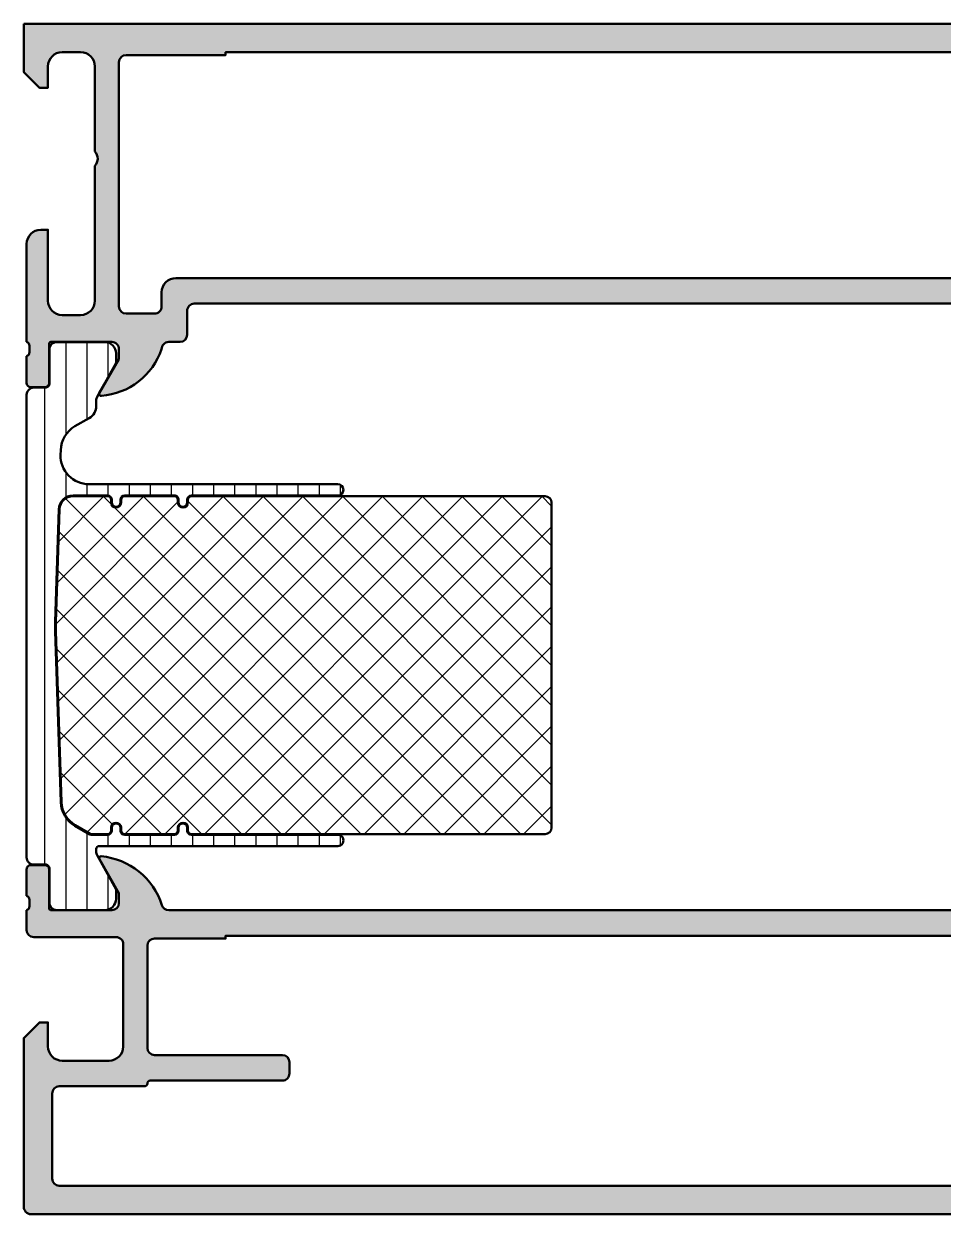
# Model space of a CAD drawing. Extents: x 0 to 133, y 0 to 84.
# Drawn here: x 0 to 64.7, y 0 to 83.8 of the extents above; entities that cross this region are included whole.
import ezdxf

# ---------------------------------------------------------------- set-up
doc = ezdxf.new("R2010")
doc.units = 0
for name, color, linetype, lineweight in [('0S-Alu contour', 7, 'Continuous', 50), ('0S-Alu hatch', 252, 'Continuous', 25), ('0S-Plastic contour', 254, 'Continuous', 50), ('0S-Plastic hatch', 253, 'Continuous', 25), ('0S-PT contour', 91, 'Continuous', 50), ('0S-PT hatch', 103, 'Continuous', 25)]:
    doc.layers.add(name, color=color, linetype=linetype, lineweight=lineweight)

# ---------------------------------------------------------------- blocks, each defined once
blk = doc.blocks.new('398650__D4003C40_AEB7_4455_A941_C6123CB00F98_')
at = {"layer": '0S-Alu hatch'}
h = blk.add_hatch(color=256, dxfattribs=at)
edge = h.paths.add_edge_path()
edge.add_line((5.1e-15, 83.8), (6.2e-14, 80.3999984741213))
edge.add_line((6.2e-14, 80.3999984741213), (1.099975585937675, 79.30000000000003))
edge.add_line((1.099975585937675, 79.30000000000003), (1.699981689453357, 79.30000000000003))
edge.add_line((1.699981689453357, 79.30000000000003), (1.699981689453243, 80.80000381469732))
edge.add_ellipse((2.700020083351727, 80.79996542079878), major_axis=(-1.0000383946355, 0), ratio=1, start_angle=270.00219972388834, end_angle=359.99780027593476, ccw=False)
edge.add_line((2.699981689453187, 81.80000381469726), (4.000000000000204, 81.80000381469726))
edge.add_ellipse((3.999954428526824, 80.79995824322407), major_axis=(-1.000045572511512, 0), ratio=1, start_angle=180.0026109341762, end_angle=269.99738906589505, ccw=False)
edge.add_line((5.000000000000005, 80.80000381469873), (5.000000000000119, 74.8))
edge.add_ellipse((4.474877689036763, 74.29999999999998), major_axis=(-0.7250885749144681, 0), ratio=1, start_angle=136.4038464693296, end_angle=223.5961535306705, ccw=False)
edge.add_line((5.000000000000119, 73.79999999999998), (5.000000000000005, 64.30000000000005))
edge.add_ellipse((3.999972998484542, 64.30002700151547), major_axis=(-1.000027001879994, 0), ratio=1, start_angle=90.00154703109422, end_angle=179.9984529689852, ccw=False)
edge.add_line((3.999999999999834, 63.3), (2.6999816894533, 63.3))
edge.add_ellipse((2.700001512601065, 64.30001982314776), major_axis=(-1.000019823344241, 0), ratio=1, start_angle=0.0011357599706229848, end_angle=89.99886423981098, ccw=False)
edge.add_line((1.6999816894533, 64.30000000000382), (1.699981689453243, 69.29999999999998))
edge.add_line((1.699981689453243, 69.29999999999998), (1.199981689453243, 69.29999999999998))
edge.add_arc((1.200016055021512, 68.29996563443156), 1.000034366158914, 90.00196893435806, 179.9980310656152)
edge.add_line((0.1999816894530737, 68.3000000000003), (0.1999816894531301, 61.39996551583617))
edge.add_ellipse((0.1211452429100785, 61.13244492384305), major_axis=(-0.2788950563274368, 0), ratio=1, start_angle=178.8354106259032, end_angle=253.5801235805062, ccw=False)
edge.add_line((0.3999826894531309, 61.12677651584468), (0.3999826894531304, 60.67318251584469))
edge.add_ellipse((0.1211145938099547, 60.66752185636763), major_axis=(-0.2789255417371571, 0), ratio=1, start_angle=106.42459455535561, end_angle=181.1628700728853, ccw=False)
edge.add_line((0.1999816894531277, 60.39997851584469), (0.1999816894531301, 58.51996751583616))
edge.add_arc((0.4999816894531273, 58.51996751583616), 0.2999999999999971, 180, 270)
edge.add_line((0.4999816894531273, 58.21996751583616), (1.479956008495923, 58.21996751583617))
edge.add_arc((1.479956008495928, 58.51996751583616), 0.2999999999999936, 269.999999999999, 360)
edge.add_line((1.779956008495922, 58.51996751583616), (1.779956008495906, 61.27996551583616))
edge.add_ellipse((1.900237939381916, 61.27968572939455), major_axis=(-0.1202822562896115, 0), ratio=1, start_angle=270.3217552923952, end_angle=359.86672517443674, ccw=False)
edge.add_line((1.899562475159995, 61.39996608908059), (6.199974060058769, 61.39999084472679))
edge.add_ellipse((6.19998949715205, 60.90000628199761), major_axis=(-0.4999845629674861, 0), ratio=1, start_angle=179.9991052558096, end_angle=270.00176901520285, ccw=False)
edge.add_line((6.699974060058571, 60.89999847412263), (6.699974060058712, 60.1999938964842))
edge.add_line((6.699974060058712, 60.1999938964842), (5.311729431152633, 57.79547576904322))
edge.add_arc((5.435575379939105, 57.73756724130198), 0.136715824307135, 154.9399071396926, 284.9282666313289)
edge.add_arc((5.082349791735738, 62.46586819594616), 4.875900108610273, 274.569384502985, 341.2678313541292)
edge.add_ellipse((10.19996787116752, 60.89999703365565), major_axis=(-0.4999938111092652, 0), ratio=1, start_angle=269.99929079655783, end_angle=359.99983493439635, ccw=False)
edge.add_line((10.19997406005848, 61.39999084472662), (10.99997406006037, 61.39999084472662))
edge.add_arc((10.99997406006037, 61.89999084472662), 0.5, 270, 360)
edge.add_line((11.49997406006037, 61.89999084472662), (11.49997406006037, 63.59999542236328))
edge.add_ellipse((11.99997406006037, 63.59999542236328), major_axis=(-0.4999999999999965, 0), ratio=1, start_angle=269.9999999999996, end_angle=360, ccw=False)
edge.add_line((11.99997406006037, 64.09999542236326), (92.9999755493137, 64.09999542236334))
edge.add_ellipse((92.99997554931373, 63.59999542236334), major_axis=(-0.4999999999999929, 0), ratio=1, start_angle=180, end_angle=270.00000000000324, ccw=False)
edge.add_line((93.49997554931372, 63.59999542236333), (93.49997554931372, 60.8999984741216))
edge.add_arc((98.12707820757538, 62.47457053127343), 4.887673902098572, 198.7930956538675, 265.8043505018738)
edge.add_arc((97.76126167060382, 57.73879050912452), 0.1390384168074621, 273.3902478632481, 384.0601169720247)
edge.add_line((97.8882201782205, 57.79547576904342), (96.49997554931461, 60.19999389648443))
edge.add_line((96.49997554931461, 60.19999389648443), (96.49997554931451, 60.89999847412086))
edge.add_ellipse((96.99996011222125, 60.90000628199715), major_axis=(-0.4999845629677113, 0), ratio=1, start_angle=-90.00176901518182, end_angle=0.000894744190475194, ccw=False)
edge.add_line((96.99997554931436, 61.39999084472655), (101.2998333707656, 61.39996609226834))
edge.add_ellipse((101.299155684108, 61.27928998198026), major_axis=(-0.120678013131916, 0), ratio=1, start_angle=180.1332748255578, end_angle=269.6782447076241, ccw=False)
edge.add_line((101.4198333707656, 61.27957068898489), (101.4198333707656, 58.51957268898487))
edge.add_arc((101.7198333707656, 58.51957268898488), 0.2999999999999829, 180, 270.0000000000027)
edge.add_line((101.7198333707656, 58.2195726889849), (102.6998076898084, 58.21957268898489))
edge.add_arc((102.6998076898084, 58.51957268898488), 0.2999999999999971, 270.0000000000027, 360)
edge.add_line((102.9998076898084, 58.51957268898488), (102.9998076898084, 60.3995836889934))
edge.add_ellipse((103.0786747854516, 60.66712702951638), major_axis=(-0.2789255417371992, 0), ratio=1, start_angle=-1.1628700728805939, end_angle=73.5754054446374, ccw=False)
edge.add_line((102.7998066898084, 60.67278768899341), (102.7998066898084, 61.12638168899341))
edge.add_ellipse((103.0786441363515, 61.13205009699179), major_axis=(-0.2788950563274237, 0), ratio=1, start_angle=-73.5801235805115, end_angle=1.1645893740987958, ccw=False)
edge.add_line((102.9998076898084, 61.3995706889849), (102.9999680343561, 63.59999514771072))
edge.add_ellipse((103.4999680343559, 63.59999514771047), major_axis=(-0.4999999999997869, 0), ratio=1, start_angle=269.9999999999984, end_angle=360, ccw=False)
edge.add_line((103.4999680343559, 64.09999514771026), (106.2999557081156, 64.09999514771083))
edge.add_line((106.2999557081156, 64.09999514771083), (106.2999557081155, 63.29999972534743))
edge.add_line((106.2999557081155, 63.29999972534743), (107.2999557081154, 63.30000735474174))
edge.add_arc((107.2999864487359, 63.79997661371056), 0.4999692599138797, 269.9964771677912, 360.0026485613531)
edge.add_line((107.7999557081156, 63.79999972534759), (107.8000167432719, 68.29999972534695))
edge.add_arc((106.7999292727025, 68.29991225477805), 1.000087474394541, 0.0050112559646679, 89.99498874392712)
edge.add_line((106.8000167432713, 69.29999972534738), (106.3000167432718, 69.29999972534715))
edge.add_line((106.3000167432718, 69.29999972534715), (106.3000167432719, 66.79999972534738))
edge.add_ellipse((105.2999293457993, 66.80008712281013), major_axis=(-1.000087401291507, 0), ratio=1, start_angle=90.00501389830248, end_angle=179.9949929319336, ccw=False)
edge.add_line((105.3000168624813, 65.79999972534785), (103.9999680343556, 65.79999972534713))
edge.add_ellipse((104.0000268320843, 66.80005852307539), major_axis=(-1.000058799456728, 0), ratio=1, start_angle=0.0033686637580103707, end_angle=89.99663133637353, ccw=False)
edge.add_line((102.999968034356, 66.79999972534436), (102.9999680343561, 73.79999972534715))
edge.add_ellipse((103.5248073746745, 74.29999972534715), major_axis=(-0.7248836686985655, 0), ratio=1, start_angle=-43.61157673630902, end_angle=43.611576736309075, ccw=False)
edge.add_line((102.9999680343561, 74.79999972534715), (102.9999680343561, 80.80043483925358))
edge.add_ellipse((104.0000228430449, 80.80038766034905), major_axis=(-1.000054809801693, 0), ratio=1, start_angle=270.0031401344176, end_angle=359.997296995918, ccw=False)
edge.add_line((103.9999680343565, 81.80044246864882), (105.3000168624806, 81.80044246864816))
edge.add_ellipse((105.2999304168652, 80.80035614156392), major_axis=(-1.000086330820304, 0), ratio=1, start_angle=180.0053828449331, end_angle=269.99504745863044, ccw=False)
edge.add_line((106.300016743272, 80.80045009804164), (106.3000167432718, 79.29999257279023))
edge.add_line((106.3000167432718, 79.29999257279023), (106.8999923292094, 79.29999257279))
edge.add_line((106.8999923292094, 79.29999257279), (107.9999679199197, 80.39996792030846))
edge.add_line((107.9999679199197, 80.39996792030846), (107.99996791992, 83.8))
edge.add_line((107.99996791992, 83.8), (0, 83.8))
edge = h.paths.add_edge_path()
edge.add_ellipse((7.199993356236573, 81.09998757027724), major_axis=(-0.5000078521477183, 0), ratio=1, start_angle=270.0008997686535, end_angle=359.99910023153274, ccw=False)
edge.add_line((7.199985504150509, 81.59999542236326), (14.19998550415048, 81.59999542236326))
edge.add_line((14.19998550415048, 81.59999542236326), (14.19998550415047, 81.79999542236361))
edge.add_line((14.19998550415047, 81.79999542236361), (93.79998623046677, 81.79999542236357))
edge.add_line((93.79998623046677, 81.79999542236357), (93.79998623046683, 81.59999542236302))
edge.add_line((93.79998623046683, 81.59999542236302), (100.7999862304669, 81.59999542236308))
edge.add_ellipse((100.7999783783807, 81.09998757027707), major_axis=(-0.5000078521476686, 0), ratio=1, start_angle=180.0008997684673, end_angle=269.99910023133594, ccw=False)
edge.add_line((101.2999862304667, 81.09999542236328), (101.2999862304667, 63.89999084473138))
edge.add_ellipse((100.7999815766378, 63.89999549855549), major_axis=(-0.5000046538505819, 0), ratio=1, start_angle=90.00053328454487, end_angle=179.9994667160038, ccw=False)
edge.add_line((100.7999862304667, 63.39999084472656), (95.79997554931364, 63.39999084472656))
edge.add_ellipse((95.79997554931364, 63.89999084472655), major_axis=(-0.5, 0), ratio=1, start_angle=0, end_angle=90, ccw=False)
edge.add_line((95.29997554931364, 63.89999084472655), (95.29997554931361, 64.89999542236332))
edge.add_arc((94.29997554931359, 64.89999542236332), 1.000000000000024, 0, 89.9999999999992)
edge.add_line((94.29997554931361, 65.89999542236335), (10.69997406006038, 65.89999542236329))
edge.add_arc((10.69997406006037, 64.89999542236328), 1.000000000000014, 89.9999999999992, 180)
edge.add_line((9.699974060060361, 64.89999542236329), (9.69997406006036, 63.89999084472671))
edge.add_ellipse((9.19997406006037, 63.89999084472671), major_axis=(-0.4999999999999894, 0), ratio=1, start_angle=89.99999999999898, end_angle=180, ccw=False)
edge.add_line((9.199974060060361, 63.39999084472673), (7.199985504150282, 63.39999084472684))
edge.add_ellipse((7.199990157979078, 63.89999549855547), major_axis=(-0.5000046538502835, 0), ratio=1, start_angle=0.0005332839962761682, end_angle=89.9994667154665, ccw=False)
edge.add_line((6.699985504150452, 63.89999084472655), (6.699985504150509, 81.09999542236164))
at = {"layer": '0S-Alu contour', "color": 7}
for points in [[(5.1e-15, 83.8), (6.2e-14, 80.3999984741213), (1.099975585937675, 79.30000000000003), (1.699981689453357, 79.30000000000003), (1.699981689453243, 80.80000381469732)], [(106.300016743272, 80.80045009804164), (106.3000167432718, 79.29999257279023), (106.8999923292094, 79.29999257279), (107.9999679199197, 80.39996792030846), (107.99996791992, 83.8), (5.1e-15, 83.8)], [(2.699981689453187, 81.80000381469726), (4.000000000000204, 81.80000381469726)], [(7.199985504150509, 81.59999542236326), (14.19998550415048, 81.59999542236326), (14.19998550415047, 81.79999542236361), (93.79998623046677, 81.79999542236357), (93.79998623046683, 81.59999542236302), (100.7999862304669, 81.59999542236308)], [(5.000000000000005, 80.80000381469873), (5.000000000000119, 74.8)], [(6.699985504150452, 63.89999084472655), (6.699985504150509, 81.09999542236164)], [(5.000000000000119, 73.79999999999998), (5.000000000000005, 64.30000000000005)], [(1.6999816894533, 64.30000000000382), (1.699981689453243, 69.29999999999998), (1.199981689453243, 69.29999999999998)], [(0.1999816894530737, 68.3000000000003), (0.1999816894531301, 61.39996551583617)], [(94.29997554931361, 65.89999542236335), (10.69997406006039, 65.89999542236329)], [(9.699974060060361, 64.89999542236329), (9.69997406006036, 63.89999084472671)], [(11.99997406006037, 64.09999542236326), (92.9999755493137, 64.09999542236334)], [(3.999999999999834, 63.3), (2.6999816894533, 63.3)], [(9.199974060060361, 63.39999084472673), (7.199985504150282, 63.39999084472684)], [(11.49997406006037, 61.89999084472662), (11.49997406006037, 63.59999542236328)], [(1.779956008495922, 58.51996751583616), (1.779956008495906, 61.27996551583616)], [(1.899562475159995, 61.39996608908059), (6.199974060058769, 61.39999084472679)], [(10.19997406005848, 61.39999084472662), (10.99997406006037, 61.39999084472662)], [(0.1999816894531277, 60.39997851584469), (0.1999816894531301, 58.51996751583616)], [(0.3999826894531309, 61.12677651584468), (0.3999826894531304, 60.67318251584469)], [(6.699974060058571, 60.89999847412263), (6.699974060058712, 60.1999938964842), (5.311729431152633, 57.79547576904322)], [(0.4999816894531273, 58.21996751583616), (1.479956008495923, 58.21996751583617)]]:
    blk.add_lwpolyline(points, dxfattribs=at)
at = {"layer": '0S-Alu contour', "color": 7, "extrusion": (0, 0, -1)}
for centre, radius, start, end in [((-2.700020083351727, 80.79996542079878), 1.0000383946355, 0.0021997240652303, 89.99780027611166), ((-3.999954428526824, 80.79995824322407), 1.000045572511512, 90.00261093410494, 179.9973890658238), ((-7.199993356236573, 81.09998757027724), 0.5000078521477183, 0.0008997684672687, 89.9991002313465), ((-4.474877689036763, 74.29999999999998), 0.7250885749144684, 136.4038464693295, 223.5961535306705), ((-2.700001512601065, 64.30001982314776), 1.000019823344241, 270.0011357601891, 359.9988642400294), ((-3.999972998484542, 64.30002700151547), 1.000027001879994, 180.0015470310149, 269.9984529689058), ((-7.199990157979078, 63.89999549855547), 0.5000046538502835, 270.0005332845336, 359.9994667160037), ((-9.19997406006037, 63.89999084472671), 0.4999999999999894, 180, 270.000000000001), ((-11.99997406006037, 63.59999542236328), 0.4999999999999965, 0, 90.0000000000004), ((-0.1211452429100785, 61.13244492384305), 0.2788950563274368, 106.4198764194938, 181.1645893740969), ((-1.900237939381916, 61.27968572939455), 0.1202822562896115, 0.1332748255632413, 89.67824470760479), ((-6.19998949715205, 60.90000628199761), 0.4999845629674861, 89.99823098479715, 180.0008947441905), ((-10.19996787116752, 60.89999703365565), 0.4999938111092652, 0.0001650656036298, 90.00070920344218), ((-0.1211145938099547, 60.66752185636763), 0.2789255417371571, 178.8371299271147, 253.5754054446444)]:
    blk.add_arc(centre, radius, start, end, dxfattribs=at)
at = {"layer": '0S-Alu contour', "color": 7}
for centre, radius, start, end in [((1.200016055021512, 68.29996563443156), 1.000034366158914, 90.00196893435806, 179.9980310656152), ((10.69997406006037, 64.89999542236328), 1.000000000000014, 89.9999999999992, 180), ((10.99997406006037, 61.89999084472662), 0.5, 270, 0), ((5.082349791735738, 62.46586819594616), 4.875900108610273, 274.569384502985, 341.2678313541292), ((0.4999816894531273, 58.51996751583616), 0.2999999999999971, 180, 270), ((1.479956008495928, 58.51996751583616), 0.2999999999999936, 269.999999999999, 0), ((5.435575379939105, 57.73756724130198), 0.136715824307135, 154.9399071396926, 284.9282666313289)]:
    blk.add_arc(centre, radius, start, end, dxfattribs=at)
blk = doc.blocks.new('284257__4C065779_BA21_4CD8_A1CE_AF76F9B7DFA3___0FB0DA7D_1A31_4D53_ACFF_974F3BC7C845_')
at = {"layer": '0S-Plastic hatch'}
h = blk.add_hatch(dxfattribs=at)
h.set_pattern_fill('ANSI31', color=256, scale=0.4680000000000001, angle=45, style=0)
h.set_pattern_definition([(90, (0, 0), (-1.4859, 0), [])])
edge = h.paths.add_edge_path()
edge.add_line((0.1999999433509707, 57.68997500095348), (0.1999999433509707, 25.10994354279358))
edge.add_arc((0.6999999433509779, 25.10994354279363), 0.5000000000000071, 180, 270.0000000000122)
edge.add_line((0.6999999433510843, 24.60994354279363), (1.510331273814752, 24.60994354279364))
edge.add_ellipse((1.510331273814724, 24.30994354279375), major_axis=(-0.2999999999998941, 0), ratio=1, start_angle=179.9920753769033, end_angle=269.99999999999454, ccw=False)
edge.add_line((1.810331270945136, 24.30990204956435), (1.809999342586703, 21.91002842725591))
edge.add_arc((2.309999337804237, 21.90995927187362), 0.5000000000000014, 179.9920753769491, 269.9999999999936)
edge.add_line((2.309999337804182, 21.40995927187361), (5.699999943350857, 21.40995927187356))
edge.add_arc((5.699999943350871, 22.20995927187361), 0.800000000000054, 269.999999999999, 360)
edge.add_line((6.499999943350925, 22.20995927187363), (6.499999943350925, 22.85995927187387))
edge.add_line((6.499999943350925, 22.85995927187387), (5.16269008984511, 25.27253011110409))
edge.add_ellipse((5.599999943858782, 25.51493492147368), major_axis=(-0.5000000005077773, 0), ratio=1, start_angle=0, end_angle=29.000000000032628, ccw=False)
edge.add_line((5.099999943351004, 25.51493492147368), (5.099999943351004, 25.70995927187373))
edge.add_ellipse((5.299999943350925, 25.70995927187372), major_axis=(-0.1999999999999211, 0), ratio=1, start_angle=269.99999999999693, end_angle=360, ccw=False)
edge.add_line((5.299999943350936, 25.90995927187365), (22.09952626901855, 25.9099592718736))
edge.add_arc((22.09952626901849, 26.3099592718736), 0.3999999999999986, 270.0000000000081, 450.0000000000081)
edge.add_line((22.09952626901844, 26.7099592718736), (11.79952626901848, 26.70995927187367))
edge.add_ellipse((11.79952626901846, 27.00995927187366), major_axis=(-0.29999999999999, 0), ratio=1, start_angle=0, end_angle=90.00000000000381, ccw=False)
edge.add_line((11.49952626901847, 27.00995927187366), (11.49952626901847, 27.2099592718737))
edge.add_arc((11.19952626901846, 27.20995927187366), 0.3000000000000114, 0, 180)
edge.add_line((10.89952626901845, 27.20995927187366), (10.8995262690185, 27.00995927187378))
edge.add_ellipse((10.59952626901845, 27.00995927187369), major_axis=(-0.3000000000000558, 0), ratio=1, start_angle=90.00000000001933, end_angle=180, ccw=False)
edge.add_line((10.59952626901855, 26.70995927187364), (7.099999258788553, 26.70995927187363))
edge.add_ellipse((7.099999258788548, 27.00995903335348), major_axis=(-0.2999997614798495, 0), ratio=1, start_angle=0, end_angle=90.00000000000102, ccw=False)
edge.add_line((6.7999994973087, 27.00995903335347), (6.7999994973087, 27.20995903335353))
edge.add_arc((6.499999497308689, 27.20995903335349), 0.3000000000000114, 0, 180)
edge.add_line((6.199999497308677, 27.20995903335349), (6.199999497308734, 27.00995903335361))
edge.add_ellipse((5.899999735828853, 27.00995903335354), major_axis=(-0.2999997614798815, 0), ratio=1, start_angle=90.0000000000162, end_angle=180, ccw=False)
edge.add_line((5.899999735828938, 26.70995927187366), (4.735898328150593, 26.70995927187366))
edge.add_ellipse((4.735898328150675, 26.90995927150508), major_axis=(-0.199999999631423, 0), ratio=1, start_angle=59.9999999999838, end_angle=89.99999999997658, ccw=False)
edge.add_line((4.635898328334913, 26.73675419106742), (3.599095845044185, 27.33535225489881))
edge.add_ellipse((4.599095679615276, 29.06740314906078), major_axis=(-1.999999992277373, 0), ratio=1, start_angle=1.7229977105129137, end_angle=60.00000534461299, ccw=False)
edge.add_line((2.599999943351004, 29.00726824771787), (2.205380513386952, 41.03196163440185))
edge.add_ellipse((12.19999994335349, 41.35995927187326), major_axis=(-10.00000000000257, 0), ratio=1, start_angle=-1.8796251590011934, end_angle=1.8796251589910753, ccw=False)
edge.add_line((2.205380513387009, 41.68795690934636), (2.463154864705014, 49.62275903562082))
edge.add_ellipse((3.462616807701513, 49.58995927187363), major_axis=(-1.000000000000103, 0), ratio=1, start_angle=270.00000000000296, end_angle=358.120374841006, ccw=False)
edge.add_line((3.462616807701461, 50.58995927187374), (5.899999943351016, 50.58995927187365))
edge.add_ellipse((5.899999943351004, 50.28995927187368), major_axis=(-0.2999999999999687, 0), ratio=1, start_angle=180, end_angle=269.9999999999978, ccw=False)
edge.add_line((6.19999994335097, 50.28995927187368), (6.19999994335097, 50.08995927187365))
edge.add_arc((6.499999943350953, 50.08995927187364), 0.2999999999999829, 180, 360)
edge.add_line((6.799999943350936, 50.08995927187363), (6.799999943350936, 50.28995927187359))
edge.add_ellipse((7.099999943350931, 50.28995927187364), major_axis=(-0.2999999999999954, 0), ratio=1, start_angle=270.0000000000078, end_angle=360, ccw=False)
edge.add_line((7.099999943350891, 50.58995927187364), (10.59952626901849, 50.58995927187365))
edge.add_ellipse((10.59952626901851, 50.28995927187366), major_axis=(-0.2999999999999971, 0), ratio=1, start_angle=180, end_angle=270.00000000000307, ccw=False)
edge.add_line((10.8995262690185, 50.2899592718737), (10.8995262690185, 50.08995927187367))
edge.add_arc((11.19952626901849, 50.08995927187366), 0.2999999999999829, 180, 360)
edge.add_line((11.49952626901847, 50.08995927187365), (11.49952626901847, 50.28995927187361))
edge.add_ellipse((11.79952626901847, 50.28995927187366), major_axis=(-0.3000000000000007, 0), ratio=1, start_angle=270.0000000000088, end_angle=360, ccw=False)
edge.add_line((11.79952626901842, 50.58995927187367), (22.09952626901849, 50.58995927187367))
edge.add_arc((22.09952626901852, 50.98995927187366), 0.3999999999999915, 269.9999999999959, 449.9999999999959)
edge.add_line((22.09952626901855, 51.38995927187365), (4.587861355650655, 51.38995927187353))
edge.add_ellipse((4.58786135565066, 53.38995927187359), major_axis=(-2.000000000000056, 0), ratio=1, start_angle=-1.8796251589956796, end_angle=89.99999999999989, ccw=False)
edge.add_line((2.588937469657821, 53.45555879936802), (2.599999943351004, 53.7926502960293))
edge.add_ellipse((4.599095687334457, 53.73251539445429), major_axis=(-2.000000000000047, 0), ratio=1, start_angle=299.99999465538866, end_angle=358.2770022894894, ccw=False)
edge.add_line((3.599095848901979, 55.46456629530426), (4.599999862567241, 56.04243836837013))
edge.add_arc((4.099999943350991, 56.90846381879503), 0.9999999999999593, 299.9999946553916, 360)
edge.add_line((5.09999994335095, 56.90846381879504), (5.099999943351004, 57.28498362237364))
edge.add_ellipse((5.599999943472918, 57.2849836223738), major_axis=(-0.5000000001219141, 0), ratio=1, start_angle=331.0000000000197, end_angle=360, ccw=False)
edge.add_line((5.162690089796509, 57.52738843255592), (6.499999943350982, 59.93995927187369))
edge.add_line((6.499999943350982, 59.93995927187369), (6.499999943350982, 60.58995927187367))
edge.add_arc((5.699999943350984, 60.58995927187353), 0.7999999999999972, 0, 90.00000000000509)
edge.add_line((5.699999943350913, 61.38995927187353), (2.309999333021831, 61.38995927187359))
edge.add_arc((2.309999333021818, 60.88995927187358), 0.5000000000000142, 89.9999999999985, 180.0079247372927)
edge.add_line((1.809999337804408, 60.88989011549497), (1.810331270945194, 58.49001649478059))
edge.add_ellipse((1.510331273814826, 58.48997500095343), major_axis=(-0.2999999999999315, 0), ratio=1, start_angle=89.99999999998607, end_angle=180.0079247372928, ccw=False)
edge.add_line((1.510331273814752, 58.18997500095349), (0.6999999433509139, 58.18997500095348))
edge.add_arc((0.6999999433509352, 57.68997500095352), 0.4999999999999645, 90.00000000000244, 180)
at = {"layer": '0S-Plastic contour', "color": 7}
for points in [[(5.699999943350913, 61.38995927187353), (2.309999333021831, 61.38995927187359)], [(1.809999337804408, 60.88989011549497), (1.810331270945194, 58.49001649478059)], [(5.162690089796509, 57.52738843255592), (6.499999943350982, 59.93995927187369), (6.499999943350982, 60.58995927187367)], [(1.510331273814752, 58.18997500095349), (0.6999999433509139, 58.18997500095348)], [(0.1999999433509707, 57.68997500095348), (0.1999999433509707, 25.10994354279358)], [(5.09999994335095, 56.90846381879504), (5.099999943351004, 57.28498362237364)], [(3.599095848901979, 55.46456629530426), (4.599999862567241, 56.04243836837013)], [(2.588937469657821, 53.45555879936802), (2.599999943351004, 53.7926502960293)], [(22.09952626901855, 51.38995927187365), (4.587861355650655, 51.38995927187353)], [(3.462616807701461, 50.58995927187374), (5.899999943351016, 50.58995927187365)], [(6.19999994335097, 50.28995927187368), (6.19999994335097, 50.08995927187365)], [(6.799999943350936, 50.08995927187363), (6.799999943350936, 50.28995927187359)], [(7.099999943350891, 50.58995927187364), (10.59952626901849, 50.58995927187365)], [(10.8995262690185, 50.2899592718737), (10.8995262690185, 50.08995927187367)], [(11.49952626901847, 50.08995927187365), (11.49952626901847, 50.28995927187361)], [(11.79952626901842, 50.58995927187367), (22.09952626901849, 50.58995927187367)], [(2.205380513387009, 41.68795690934636), (2.463154864705014, 49.62275903562082)], [(2.599999943351004, 29.00726824771787), (2.205380513386952, 41.03196163440185)], [(4.635898328334913, 26.73675419106742), (3.599095845044185, 27.33535225489881)], [(6.199999497308677, 27.20995903335349), (6.199999497308734, 27.00995903335361)], [(6.7999994973087, 27.00995903335347), (6.7999994973087, 27.20995903335353)], [(10.89952626901845, 27.20995927187366), (10.8995262690185, 27.00995927187378)], [(11.49952626901847, 27.00995927187366), (11.49952626901847, 27.2099592718737)], [(5.899999735828938, 26.70995927187366), (4.735898328150593, 26.70995927187366)], [(10.59952626901855, 26.70995927187364), (7.099999258788553, 26.70995927187363)], [(22.09952626901844, 26.7099592718736), (11.79952626901848, 26.70995927187367)], [(5.099999943351004, 25.51493492147368), (5.099999943351004, 25.70995927187373)], [(6.499999943350925, 22.20995927187363), (6.499999943350925, 22.85995927187387), (5.16269008984511, 25.27253011110409)], [(5.299999943350936, 25.90995927187365), (22.09952626901855, 25.9099592718736)], [(0.6999999433510843, 24.60994354279363), (1.510331273814752, 24.60994354279364)], [(1.810331270945136, 24.30990204956435), (1.809999342586703, 21.91002842725591)], [(2.309999337804182, 21.40995927187361), (5.699999943350857, 21.40995927187356)]]:
    blk.add_lwpolyline(points, dxfattribs=at)
for centre, radius, start, end in [((2.309999333021818, 60.88995927187358), 0.5000000000000142, 89.9999999999985, 180.0079247372927), ((5.699999943350984, 60.58995927187353), 0.7999999999999972, 0, 90.00000000000509), ((0.6999999433509352, 57.68997500095352), 0.4999999999999645, 90.00000000000244, 180), ((4.099999943350991, 56.90846381879503), 0.9999999999999593, 299.9999946553916, 0), ((22.09952626901852, 50.98995927187366), 0.3999999999999915, 269.9999999999959, 89.99999999999594), ((6.499999943350953, 50.08995927187364), 0.2999999999999829, 180, 0), ((11.19952626901849, 50.08995927187366), 0.2999999999999829, 180, 0), ((6.499999497308689, 27.20995903335349), 0.3000000000000114, 0, 180), ((11.19952626901846, 27.20995927187366), 0.3000000000000114, 0, 180), ((22.09952626901849, 26.3099592718736), 0.3999999999999986, 270.0000000000081, 90.00000000000813), ((0.6999999433509779, 25.10994354279363), 0.5000000000000071, 180, 270.0000000000122), ((2.309999337804237, 21.90995927187362), 0.5000000000000014, 179.9920753769491, 269.9999999999936), ((5.699999943350871, 22.20995927187361), 0.800000000000054, 269.999999999999, 0)]:
    blk.add_arc(centre, radius, start, end, dxfattribs=at)
at = {"layer": '0S-Plastic contour', "color": 7, "extrusion": (0, 0, -1)}
for centre, radius, start, end in [((-1.510331273814826, 58.48997500095343), 0.2999999999999315, 179.9920752627072, 270.000000000014), ((-5.599999943472918, 57.2849836223738), 0.5000000001219141, 0, 28.99999999998028), ((-4.599095687334457, 53.73251539445429), 2.000000000000047, 1.722997710510562, 60.00000534461133), ((-4.58786135565066, 53.38995927187359), 2.000000000000056, 270.0000000000001, 1.879625158995722), ((-3.462616807701513, 49.58995927187363), 1.000000000000103, 1.879625158993977, 89.99999999999704), ((-5.899999943351004, 50.28995927187368), 0.2999999999999687, 90.00000000000222, 180), ((-7.099999943350931, 50.28995927187364), 0.2999999999999954, 0, 89.9999999999922), ((-10.59952626901851, 50.28995927187366), 0.2999999999999971, 89.99999999999694, 180), ((-11.79952626901847, 50.28995927187366), 0.3000000000000007, 0, 89.99999999999118), ((-12.19999994335349, 41.35995927187326), 10.00000000000257, 358.1203748410089, 1.879625159001152), ((-4.599095679615276, 29.06740314906078), 1.999999992277373, 299.999994655387, 358.2770022894871), ((-5.899999735828853, 27.00995903335354), 0.2999997614798815, 180, 269.9999999999838), ((-7.099999258788548, 27.00995903335348), 0.2999997614798495, 269.999999999999, 0), ((-10.59952626901845, 27.00995927187369), 0.3000000000000558, 180, 269.9999999999807), ((-11.79952626901846, 27.00995927187366), 0.29999999999999, 269.9999999999962, 0), ((-4.735898328150675, 26.90995927150508), 0.199999999631423, 270.0000000000234, 300.0000000000162), ((-5.299999943350925, 25.70995927187372), 0.1999999999999211, 0, 90.00000000000306), ((-5.599999943858782, 25.51493492147368), 0.5000000005077773, 330.9999999999674, 0), ((-1.510331273814724, 24.30994354279375), 0.2999999999998941, 90.00000000000547, 180.0079246230968)]:
    blk.add_arc(centre, radius, start, end, dxfattribs=at)
blk = doc.blocks.new('371750__0E4CEE51_F0EB_4DCA_B1CA_F0D46DF8935F_')
at = {"layer": '0S-PT hatch'}
h = blk.add_hatch(dxfattribs=at)
h.set_pattern_fill('ANSI37', color=256, scale=0.625, angle=90, style=0)
h.set_pattern_definition([(135, (0, 0), (-1.403165018917055, -1.403165018917055), []), (225, (0, 0), (1.403165018917055, -1.403165018917055), [])])
edge = h.paths.add_edge_path()
edge.add_line((37.14999946154547, 50.08995927187367), (37.14999946154548, 27.2099592718736))
edge.add_ellipse((36.69999946154547, 27.2099592718736), major_axis=(-0.4500000000000029, 0), ratio=1, start_angle=90, end_angle=180, ccw=False)
edge.add_line((36.69999946154547, 26.7599592718736), (11.79952626901846, 26.7599592718736))
edge.add_ellipse((11.79952626901847, 27.0099592718736), major_axis=(-0.2500000000000035, 0), ratio=1, start_angle=0, end_angle=89.9999999999967, ccw=False)
edge.add_line((11.54952626901847, 27.0099592718736), (11.54952626901847, 27.2099592718737))
edge.add_arc((11.19952626901846, 27.20995927187367), 0.3500000000000121, 0, 180)
edge.add_line((10.84952626901845, 27.20995927187367), (10.8495262690185, 27.00995927187376))
edge.add_ellipse((10.59952626901845, 27.00995927187365), major_axis=(-0.2500000000000497, 0), ratio=1, start_angle=89.9999999999992, end_angle=180, ccw=False)
edge.add_line((10.59952626901845, 26.7599592718736), (7.099999258788546, 26.7599592718736))
edge.add_ellipse((7.099999258788556, 27.00995903335345), major_axis=(-0.2499997614798559, 0), ratio=1, start_angle=0, end_angle=89.99999999999778, ccw=False)
edge.add_line((6.8499994973087, 27.00995903335345), (6.8499994973087, 27.20995903335353))
edge.add_arc((6.499999497308689, 27.2099590333535), 0.3500000000000112, 0, 180)
edge.add_line((6.149999497308678, 27.2099590333535), (6.149999497308734, 27.00995903335359))
edge.add_ellipse((5.899999735828849, 27.00995903335349), major_axis=(-0.2499997614798852, 0), ratio=1, start_angle=90.0000000000008, end_angle=180, ccw=False)
edge.add_line((5.899999735828853, 26.7599592718736), (4.73589832815069, 26.7599592718736))
edge.add_ellipse((4.735898330483557, 26.90995928021108), major_axis=(-0.1500000083374822, 0), ratio=1, start_angle=59.99999910888789, end_angle=89.99999910891052, ccw=False)
edge.add_line((4.660898324294443, 26.78005546358941), (3.624095841004996, 27.37865352742006))
edge.add_ellipse((4.599095679615273, 29.06740314906078), major_axis=(-1.949999992277373, 0), ratio=1, start_angle=2.0382479433117737, end_angle=60.0000053446131, ccw=False)
edge.add_line((2.650329438496599, 28.99804821154405), (2.255353610536772, 41.03360162258922))
edge.add_ellipse((12.19974545904696, 41.35995922981761), major_axis=(-9.949745651247158, 0), ratio=1, start_angle=-1.841702723053686, end_angle=1.8796729834294865, ccw=False)
edge.add_line((2.255139515073684, 41.67972655710871), (2.513127961854833, 49.62111904743345))
edge.add_ellipse((3.462616807701501, 49.58995927187357), major_axis=(-0.9500000000000953, 0), ratio=1, start_angle=269.9999999999996, end_angle=358.12037484100273, ccw=False)
edge.add_line((3.462616807701507, 50.53995927187367), (5.899999943351001, 50.53995927187367))
edge.add_ellipse((5.899999943350996, 50.2899592718737), major_axis=(-0.2499999999999716, 0), ratio=1, start_angle=180, end_angle=269.99999999999875, ccw=False)
edge.add_line((6.14999994335097, 50.28995927187368), (6.14999994335097, 50.08995927187365))
edge.add_arc((6.499999943350953, 50.08995927187364), 0.3499999999999828, 180, 360)
edge.add_line((6.849999943350936, 50.08995927187363), (6.849999943350936, 50.28995927187361))
edge.add_ellipse((7.099999943350923, 50.28995927187368), major_axis=(-0.2499999999999876, 0), ratio=1, start_angle=269.9999999999994, end_angle=360, ccw=False)
edge.add_line((7.099999943350926, 50.53995927187367), (10.59952626901851, 50.53995927187367))
edge.add_ellipse((10.59952626901851, 50.28995927187368), major_axis=(-0.2499999999999858, 0), ratio=1, start_angle=180, end_angle=270, ccw=False)
edge.add_line((10.8495262690185, 50.2899592718737), (10.8495262690185, 50.08995927187367))
edge.add_arc((11.19952626901849, 50.08995927187366), 0.3499999999999837, 180, 360)
edge.add_line((11.54952626901847, 50.08995927187365), (11.54952626901847, 50.28995927187362))
edge.add_ellipse((11.79952626901847, 50.28995927187366), major_axis=(-0.2499999999999982, 0), ratio=1, start_angle=270.0000000000004, end_angle=360, ccw=False)
edge.add_line((11.79952626901846, 50.53995927187367), (36.69999946154547, 50.53995927187367))
edge.add_ellipse((36.69999946154547, 50.08995927187367), major_axis=(-0.4500000000000029, 0), ratio=1, start_angle=180, end_angle=270, ccw=False)
at = {"layer": '0S-PT contour', "color": 7}
for points in [[(3.462616807701507, 50.53995927187367), (5.899999943351001, 50.53995927187367)], [(6.14999994335097, 50.28995927187368), (6.14999994335097, 50.08995927187365)], [(6.849999943350936, 50.08995927187363), (6.849999943350936, 50.28995927187361)], [(7.099999943350926, 50.53995927187367), (10.59952626901851, 50.53995927187367)], [(10.8495262690185, 50.2899592718737), (10.8495262690185, 50.08995927187367)], [(11.54952626901847, 50.08995927187365), (11.54952626901847, 50.28995927187362)], [(11.79952626901846, 50.53995927187367), (36.69999946154547, 50.53995927187367)], [(2.255139515073684, 41.67972655710871), (2.513127961854833, 49.62111904743345)], [(37.14999946154547, 50.08995927187367), (37.14999946154548, 27.2099592718736)], [(2.650329438496599, 28.99804821154405), (2.255353610536772, 41.03360162258922)], [(4.660898324294443, 26.78005546358941), (3.624095841004996, 27.37865352742006)], [(6.149999497308678, 27.2099590333535), (6.149999497308734, 27.00995903335359)], [(6.8499994973087, 27.00995903335345), (6.8499994973087, 27.20995903335353)], [(10.84952626901845, 27.20995927187367), (10.8495262690185, 27.00995927187376)], [(11.54952626901847, 27.0099592718736), (11.54952626901847, 27.2099592718737)], [(5.899999735828853, 26.7599592718736), (4.73589832815069, 26.7599592718736)], [(10.59952626901845, 26.7599592718736), (7.099999258788546, 26.7599592718736)], [(36.69999946154547, 26.7599592718736), (11.79952626901846, 26.7599592718736)]]:
    blk.add_lwpolyline(points, dxfattribs=at)
at = {"layer": '0S-PT contour', "color": 7, "extrusion": (0, 0, -1)}
for centre, radius, start, end in [((-3.462616807701501, 49.58995927187357), 0.9500000000000953, 1.879625158997274, 90.00000000000038), ((-5.899999943350996, 50.2899592718737), 0.2499999999999716, 90.00000000000122, 180), ((-7.099999943350923, 50.28995927187368), 0.2499999999999876, 0, 90.00000000000063), ((-10.59952626901851, 50.28995927187368), 0.2499999999999858, 90, 180), ((-11.79952626901847, 50.28995927187366), 0.2499999999999982, 0, 89.99999999999959), ((-36.69999946154547, 50.08995927187367), 0.4500000000000029, 90, 180), ((-12.19974545904696, 41.35995922981761), 9.949745651247158, 358.1203270165705, 1.841702723053669), ((-4.599095679615273, 29.06740314906078), 1.949999992277373, 299.9999946553869, 357.9617520566882), ((-5.899999735828849, 27.00995903335349), 0.2499997614798852, 180, 269.9999999999992), ((-7.099999258788556, 27.00995903335345), 0.2499997614798559, 270.0000000000022, 0), ((-10.59952626901845, 27.00995927187365), 0.2500000000000497, 180, 270.0000000000008), ((-11.79952626901847, 27.0099592718736), 0.2500000000000035, 270.0000000000033, 0), ((-36.69999946154547, 27.2099592718736), 0.4500000000000029, 180, 270), ((-4.735898330483557, 26.90995928021108), 0.1500000083374822, 270.0000008910896, 300.0000008911121)]:
    blk.add_arc(centre, radius, start, end, dxfattribs=at)
at = {"layer": '0S-PT contour', "color": 7}
for centre, radius, start, end in [((6.499999943350953, 50.08995927187364), 0.3499999999999828, 180, 0), ((11.19952626901849, 50.08995927187366), 0.3499999999999837, 180, 0), ((6.499999497308689, 27.2099590333535), 0.3500000000000112, 0, 180), ((11.19952626901846, 27.20995927187367), 0.3500000000000121, 0, 180)]:
    blk.add_arc(centre, radius, start, end, dxfattribs=at)
blk = doc.blocks.new('375600__EECEAD18_9E8E_40D2_BCD9_3ADB9781F622_')
at = {"layer": '0S-Alu hatch'}
h = blk.add_hatch(color=256, dxfattribs=at)
edge = h.paths.add_edge_path()
edge.add_line((0.7000507234673706, 19.49990081787084), (6.499844314765141, 19.49990081787106))
edge.add_ellipse((6.499847954122122, 18.99990445722796), major_axis=(-0.499996360656351, 0), ratio=1, start_angle=179.9995829580094, end_angle=270.0004170426258, ccw=False)
edge.add_line((6.999844314765226, 18.9999008178718), (6.99984431476534, 11.79990386962905))
edge.add_ellipse((5.999844314765303, 11.79990386962914), major_axis=(-1.000000000000037, 0), ratio=1, start_angle=90.00000000250827, end_angle=180, ccw=False)
edge.add_line((5.999844314809081, 10.7999038696291), (2.699856521840331, 10.79990386948398))
edge.add_ellipse((2.699856521796498, 11.79990386948392), major_axis=(-0.9999999999999342, 0), ratio=1, start_angle=0, end_angle=90.0000000025114, ccw=False)
edge.add_line((1.699856521796561, 11.79990386948392), (1.699856521796704, 13.49990081787061))
edge.add_line((1.699856521796704, 13.49990081787061), (1.099850418280794, 13.49990081787112))
edge.add_line((1.099850418280794, 13.49990081787112), (-0.0002198060367959, 12.39983821958034))
edge.add_line((-0.0002198060367959, 12.39983821958034), (0, 0.4999999999998011))
edge.add_arc((0.4997589686389289, 0.4997589686389005), 0.499759026763062, 179.9723665216412, 270.0276334783317)
edge.add_line((0.4999999999996873, -2.85e-14), (122.9998290597889, 4.1107602726e-06))
edge.add_arc((122.9998290597889, 10.00000411076004), 9.999999999999773, 270, 360)
edge.add_line((132.9998290597887, 10.00000411076004), (132.9998443185779, 13.5000000000002))
edge.add_arc((132.4998479579345, 13.50000363935667), 0.4999963606565535, 359.9995829571354, 450.0004170425959)
edge.add_line((132.4998443185778, 13.99999999999998), (131.1998260080311, 13.99999999999997))
edge.add_arc((131.1998325352366, 13.50000873154964), 0.4999912684929316, 90.00074797571949, 180.0010005793681)
edge.add_line((130.6998412668199, 13.5000000000002), (130.6998412668201, 12.99999999999997))
edge.add_line((130.6998412668201, 12.99999999999997), (131.69984126682, 13.0000000000002))
edge.add_line((131.69984126682, 13.0000000000002), (131.6998412668202, 11.49999923706006))
edge.add_ellipse((130.6998352202484, 11.50000528363208), major_axis=(-1.000006046590078, 0), ratio=1, start_angle=90.00034644094, end_angle=179.9996535603676, ccw=False)
edge.add_line((130.69984126682, 10.49999923706028), (126.6998260080308, 10.49999923706069))
edge.add_ellipse((126.6998275069376, 11.49998547727155), major_axis=(-0.9999862402119877, 0), ratio=1, start_angle=-0.0007883886572130905, end_angle=89.99991411778569, ccw=False)
edge.add_line((125.6998412668202, 11.49999923706029), (125.6998412668201, 12.99999999999997))
edge.add_line((125.6998412668201, 12.99999999999997), (126.6998412668201, 12.99999999999997))
edge.add_line((126.6998412668201, 12.99999999999997), (126.6998412668201, 13.49999999999974))
edge.add_arc((126.1998264106896, 13.49998514386951), 0.5000148563511609, 0.0017023368733013, 89.99829766346576)
edge.add_line((126.1998412668197, 13.99999999999997), (123.3998229562732, 13.99999999999997))
edge.add_arc((123.3998294834791, 13.50000873154951), 0.4999912684930613, 90.00074797575692, 180.0010005793681)
edge.add_line((122.8998382150623, 13.49999999999974), (122.8998382150624, 13.3000030517571))
edge.add_arc((123.3998202298183, 13.29998506651379), 0.4999820150794808, 179.9979389686669, 270.0020610312458)
edge.add_line((123.399838215062, 12.80000305175779), (123.8998382150622, 12.80000305175778))
edge.add_ellipse((123.8998354741946, 12.30000031089002), major_axis=(-0.500002740875278, 0), ratio=1, start_angle=180.0003140784808, end_angle=269.9996859214335, ccw=False)
edge.add_line((124.3998382150623, 12.30000305175778), (124.3998382150624, 11.19999835491191))
edge.add_ellipse((123.8998382150625, 11.19999835491197), major_axis=(-0.4999999999998864, 0), ratio=1, start_angle=89.99999999999352, end_angle=180, ccw=False)
edge.add_line((123.8998382150625, 10.69999835491208), (107.9998290597826, 10.69999835491168))
edge.add_line((107.9998290597826, 10.69999835491168), (101.9427945190192, 11.04611466928665))
edge.add_ellipse((101.9998443185778, 12.04448600319507), major_axis=(-0.9999999999998742, 0), ratio=1, start_angle=0, end_angle=86.72951155916257, ccw=False)
edge.add_line((100.9998443185779, 12.04448600319505), (100.999844318578, 19.19999847412103))
edge.add_ellipse((101.4998443185781, 19.19999847412113), major_axis=(-0.500000000000071, 0), ratio=1, start_angle=269.99999999999187, end_angle=360, ccw=False)
edge.add_line((101.4998443185782, 19.6999984741212), (102.5000468164984, 19.69999847412075))
edge.add_arc((102.5000468164989, 20.1999984741208), 0.5000000000000498, 269.9999999999479, 360.0022381144864)
edge.add_line((103.0000468161174, 20.20001800535371), (102.9999999434521, 21.3999592677056))
edge.add_ellipse((103.0787758204455, 21.66727432529843), major_axis=(-0.2786807829972237, 0), ratio=1, start_angle=-1.1645893740972042, end_angle=73.5801235805107, ccw=False)
edge.add_line((102.8001526029715, 21.67293837829433), (102.8001526029715, 22.12653237829433))
edge.add_ellipse((103.0790206986146, 22.1321930377714), major_axis=(-0.2789255417371438, 0), ratio=1, start_angle=-73.57540544464632, end_angle=1.162870072890314, ccw=False)
edge.add_line((103.0001536029715, 22.39973637829434), (103.0001536029715, 24.27974737830285))
edge.add_arc((102.7001536029715, 24.27974737830285), 0.2999999999999971, 0, 90)
edge.add_line((102.7001536029715, 24.57974737830285), (101.7201792839287, 24.57974737830285))
edge.add_arc((101.7201792839287, 24.27974737830283), 0.3000000000000149, 90, 180)
edge.add_line((101.4201792839287, 24.27974737830283), (101.4201792839287, 21.51974937830284))
edge.add_ellipse((101.2997800745497, 21.51990451280803), major_axis=(-0.1203993093244027, 0), ratio=1, start_angle=95.19421834503407, end_angle=179.9261743699891, ccw=False)
edge.add_line((101.3106800751905, 21.39999961853), (96.9999999418761, 21.39999961853002))
edge.add_ellipse((96.99999994187614, 21.89999961853023), major_axis=(-0.5000000000002096, 0), ratio=1, start_angle=0, end_angle=89.99999999999511, ccw=False)
edge.add_line((96.49999994187593, 21.89999961853021), (96.49999994187593, 22.59999961853035))
edge.add_line((96.49999994187593, 22.59999961853035), (97.8814953994984, 24.99281994155783))
edge.add_arc((97.76188015722764, 25.06187983388196), 0.1381197846483685, 330.0000000000258, 455.622577550828)
edge.add_arc((98.2382231830487, 20.22339075668166), 5.000000000000757, 95.62257755078161, 162.2515836439209)
edge.add_ellipse((92.99999994187485, 21.8999996185292), major_axis=(-0.4999999999991804, 0), ratio=1, start_angle=90.00000000011562, end_angle=162.2515836440493, ccw=False)
edge.add_line((92.99999994187587, 21.39999961853002), (10.19999994187583, 21.3999999418759))
edge.add_ellipse((10.19999994187579, 21.89999994188235), major_axis=(-0.5000000000064518, 0), ratio=1, start_angle=17.748416356072994, end_angle=90.00000000000432, ccw=False)
edge.add_arc((4.961776700702502, 20.22339108003528), 4.999999999992835, 17.74841635606359, 84.37742244920192)
edge.add_arc((5.438119726524276, 25.06188015722747), 0.1381197846484489, 84.37742244920454, 209.9999999999958)
edge.add_line((5.318504484253478, 24.99282026490326), (6.699999941875944, 22.59999994187578))
edge.add_line((6.699999941875944, 22.59999994187578), (6.699999941875972, 21.89999994187608))
edge.add_ellipse((6.199999941875971, 21.89999994187608), major_axis=(-0.5000000000000009, 0), ratio=1, start_angle=90.00000000000011, end_angle=180, ccw=False)
edge.add_line((6.199999941875972, 21.39999994187608), (1.889319808369858, 21.39999994187606))
edge.add_ellipse((1.900219193150134, 21.51990427323655), major_axis=(-0.1203986929646383, 0), ratio=1, start_angle=0.07371199968457631, end_angle=84.80604927741848, ccw=False)
edge.add_line((1.779820599823001, 21.51974937830284), (1.779820599823004, 24.27974737830283))
edge.add_arc((1.479820599822991, 24.27974737830283), 0.3000000000000131, 0, 89.9999999999992)
edge.add_line((1.479820599822995, 24.57974737830285), (0.4998462807802135, 24.57974737830285))
edge.add_arc((0.4998462807802115, 24.27974737830285), 0.2999999999999971, 89.99999999999962, 180)
edge.add_line((0.1998462807802143, 24.27974737830285), (0.199846280780214, 22.39973637829434))
edge.add_ellipse((0.1209791851370443, 22.13219303777139), major_axis=(-0.2789255417371514, 0), ratio=1, start_angle=178.837129927112, end_angle=253.575405444645, ccw=False)
edge.add_line((0.3998472807802128, 22.12653237829433), (0.3998472807802142, 21.67293837829433))
edge.add_ellipse((0.1212240675603029, 21.66727432538491), major_axis=(-0.2786807787421819, 0), ratio=1, start_angle=106.41987641949271, end_angle=181.1645893740982, ccw=False)
edge.add_line((0.1999999433509739, 21.39995927187358), (0.2000507237963234, 19.99988268298963))
edge.add_arc((0.7000507234674243, 19.99990081787081), 0.4999999999999748, 180.0020781043473, 269.9999999999938)
edge = h.paths.add_edge_path()
edge.add_line((8.699844600867578, 11.69999313354475), (8.699844600867664, 18.89999771118138))
edge.add_ellipse((9.199844600867605, 18.89999771118141), major_axis=(-0.4999999999999432, 0), ratio=1, start_angle=270.0000000000098, end_angle=360, ccw=False)
edge.add_line((9.199844600867522, 19.39999771118135), (14.19984612674662, 19.39999771118161))
edge.add_line((14.19984612674662, 19.39999771118161), (14.19984612674662, 19.59999465942354))
edge.add_line((14.19984612674662, 19.59999465942354), (93.79980769748428, 19.59999465942377))
edge.add_line((93.79980769748428, 19.59999465942377), (93.79980769748437, 19.39999771118161))
edge.add_line((93.79980769748437, 19.39999771118161), (98.79980922336286, 19.39999771118164))
edge.add_ellipse((98.79980922336308, 18.89999771118151), major_axis=(-0.5000000000001279, 0), ratio=1, start_angle=180, end_angle=270.0000000000277, ccw=False)
edge.add_line((99.29980922336321, 18.89999771118184), (99.2998092233631, 11.69999313354489))
edge.add_ellipse((98.79980922336317, 11.69999313354482), major_axis=(-0.499999999999929, 0), ratio=1, start_angle=90.00000000001143, end_angle=180, ccw=False)
edge.add_line((98.79980922336327, 11.19999313354489), (89.79980922336324, 11.19999313354509))
edge.add_arc((89.79980922336304, 10.69999313354523), 0.4999999999998579, 89.9999999999772, 180)
edge.add_line((89.29980922336318, 10.69999313354535), (89.29980922336307, 9.899987792968673))
edge.add_arc((89.79980922336301, 9.899987792968673), 0.4999999999999574, 180, 270.0000000000212)
edge.add_line((89.79980922336323, 9.399987792968714), (98.7998092233631, 9.399987792968261))
edge.add_ellipse((98.79980922336323, 8.899987792968389), major_axis=(-0.4999999999998721, 0), ratio=1, start_angle=180, end_angle=270.00000000001467, ccw=False)
edge.add_line((99.2998092233631, 8.89998779296846), (99.29980922336306, 2.500000000000198))
edge.add_ellipse((98.80012914460293, 2.499702966851323), major_axis=(-0.4996801670452724, 0), ratio=1, start_angle=89.96594071989051, end_angle=180.0340592801817, ccw=False)
edge.add_line((98.79983211145466, 2.000022888091223), (2.500091552734062, 2.000022888183337))
edge.add_ellipse((2.499794505988056, 2.499725841437133), major_axis=(-0.4997030415430089, 0), ratio=1, start_angle=-0.03405928016030657, end_angle=90.03405928011568, ccw=False)
edge.add_line((2.000091552734261, 2.500022888183565), (2.000091552734375, 8.499903869556526))
edge.add_ellipse((2.500091552734382, 8.499903869556526), major_axis=(-0.5000000000000071, 0), ratio=1, start_angle=269.9999999999943, end_angle=360, ccw=False)
edge.add_line((2.500091552734431, 8.999903869556533), (8.499844600867789, 8.999903869556533))
edge.add_arc((8.499802639161693, 9.19994583126256), 0.2000419661070659, 270.0120186215166, 360.012018621525)
edge.add_ellipse((8.899844600867738, 9.199987792968727), major_axis=(-0.200000000000017, 0), ratio=1, start_angle=270.00000000000813, end_angle=360, ccw=False)
edge.add_line((8.89984460086771, 9.399987792968744), (18.19984460086758, 9.399987792968687))
edge.add_arc((18.1998446008677, 9.899987792968595), 0.4999999999999077, 269.9999999999861, 360)
edge.add_line((18.69984460086761, 9.899987792968489), (18.69984460086769, 10.69999313354492))
edge.add_arc((18.19984460086785, 10.69999313354506), 0.4999999999998366, 0, 89.9999999999992)
edge.add_line((18.19984460086786, 11.19999313354489), (9.199844600867124, 11.19999313354489))
edge.add_ellipse((9.19984460086733, 11.69999313354464), major_axis=(-0.4999999999997513, 0), ratio=1, start_angle=0, end_angle=89.99999999997641, ccw=False)
edge = h.paths.add_edge_path()
edge.add_ellipse((101.9998900949451, 7.999999923704173), major_axis=(-1.00000000000012, 0), ratio=1, start_angle=270.0000000000065, end_angle=360, ccw=False)
edge.add_line((101.9998900949449, 8.999999923704294), (129.9164746300726, 9.000000549319793))
edge.add_ellipse((129.9164746300726, 8.000000549318505), major_axis=(-1.000000000001287, 0), ratio=1, start_angle=163.8723506797435, end_angle=269.9999999999984, ccw=False)
edge.add_ellipse((122.999833330441, 10.00000282818184), major_axis=(-8.199995554390718, 0), ratio=1, start_angle=90.00000000000028, end_angle=163.8723506797454, ccw=False)
edge.add_line((122.9998333304411, 1.800007273791123), (101.9998900949451, 1.799984284851456))
edge.add_ellipse((101.9992978924021, 2.799392257744338), major_axis=(-0.9994081483486674, 0), ratio=1, start_angle=-0.033950802144318004, end_angle=90.0339508021525, ccw=False)
edge.add_line((100.9998899195093, 2.799984460287063), (100.9998900949449, 7.999999923704173))
at = {"layer": '0S-Alu contour', "color": 7}
for points in [[(1.479820599822995, 24.57974737830285), (0.4998462807802135, 24.57974737830285)], [(5.318504484253478, 24.99282026490326), (6.699999941875944, 22.59999994187578), (6.699999941875972, 21.89999994187608)], [(0.1998462807802143, 24.27974737830285), (0.199846280780214, 22.39973637829434)], [(1.779820599823001, 21.51974937830284), (1.779820599823004, 24.27974737830283)], [(0.3998472807802128, 22.12653237829433), (0.3998472807802142, 21.67293837829433)], [(0.1999999433509739, 21.39995927187358), (0.2000507237963234, 19.99988268298963)], [(6.199999941875972, 21.39999994187608), (1.889319808369858, 21.39999994187606)], [(92.99999994187587, 21.39999961853002), (10.19999994187583, 21.3999999418759)], [(0.7000507234673706, 19.49990081787084), (6.499844314765141, 19.49990081787106)], [(9.199844600867522, 19.39999771118135), (14.19984612674662, 19.39999771118161), (14.19984612674662, 19.59999465942354), (93.79980769748428, 19.59999465942377), (93.79980769748437, 19.39999771118161), (98.79980922336286, 19.39999771118164)], [(6.999844314765226, 18.9999008178718), (6.99984431476534, 11.79990386962905)], [(8.699844600867578, 11.69999313354475), (8.699844600867664, 18.89999771118138)], [(1.699856521796561, 11.79990386948392), (1.699856521796704, 13.49990081787061), (1.099850418280794, 13.49990081787112), (-0.0002198060367959, 12.39983821958034), (0, 0.4999999999998011)], [(18.19984460086786, 11.19999313354489), (9.199844600867124, 11.19999313354489)], [(5.999844314809081, 10.7999038696291), (2.699856521840331, 10.79990386948398)], [(18.69984460086761, 9.899987792968489), (18.69984460086769, 10.69999313354492)], [(8.89984460086771, 9.399987792968744), (18.19984460086758, 9.399987792968687)], [(2.000091552734261, 2.500022888183565), (2.000091552734375, 8.499903869556526)], [(2.500091552734431, 8.999903869556533), (8.499844600867789, 8.999903869556533)], [(98.79983211145466, 2.000022888091223), (2.500091552734062, 2.000022888183337)], [(0.4999999999996873, -2.85e-14), (122.9998290597889, 4.1107602726e-06)]]:
    blk.add_lwpolyline(points, dxfattribs=at)
for centre, radius, start, end in [((5.438119726524276, 25.06188015722747), 0.1381197846484489, 84.37742244920454, 209.9999999999958), ((4.961776700702502, 20.22339108003528), 4.999999999992835, 17.74841635606359, 84.37742244920192), ((0.4998462807802115, 24.27974737830285), 0.2999999999999971, 89.99999999999962, 180), ((1.479820599822991, 24.27974737830283), 0.3000000000000131, 0, 89.9999999999992), ((0.7000507234674243, 19.99990081787081), 0.4999999999999748, 180.0020781043473, 269.9999999999938), ((18.19984460086785, 10.69999313354506), 0.4999999999998366, 0, 89.9999999999992), ((18.1998446008677, 9.899987792968595), 0.4999999999999077, 269.9999999999861, 0), ((8.499802639161693, 9.19994583126256), 0.2000419661070659, 270.0120186215166, 0.01201862152505), ((0.4997589686389289, 0.4997589686389005), 0.499759026763062, 179.9723665216412, 270.0276334783317)]:
    blk.add_arc(centre, radius, start, end, dxfattribs=at)
at = {"layer": '0S-Alu contour', "color": 7, "extrusion": (0, 0, -1)}
for centre, radius, start, end in [((-0.1209791851370443, 22.13219303777139), 0.2789255417371514, 106.424594555355, 181.162870072888), ((-6.199999941875971, 21.89999994187608), 0.5000000000000009, 180, 269.9999999999999), ((-0.1212240675603029, 21.66727432538491), 0.2786807787421819, 178.8354106259018, 253.5801235805073), ((-1.900219193150134, 21.51990427323655), 0.1203986929646383, 275.1939507225815, 359.9262880003154), ((-10.19999994187579, 21.89999994188235), 0.5000000000064518, 269.9999999999957, 342.251583643927), ((-6.499847954122122, 18.99990445722796), 0.499996360656351, 89.99958295737416, 180.0004170419907), ((-9.199844600867605, 18.89999771118141), 0.4999999999999432, 0, 89.99999999999022), ((-2.699856521796498, 11.79990386948392), 0.9999999999999342, 269.9999999974886, 0), ((-5.999844314765303, 11.79990386962914), 1.000000000000037, 180, 269.9999999974917), ((-9.19984460086733, 11.69999313354464), 0.4999999999997513, 270.0000000000236, 0), ((-8.899844600867738, 9.199987792968727), 0.200000000000017, 0, 89.99999999999186), ((-2.500091552734382, 8.499903869556526), 0.5000000000000071, 0, 90.0000000000057), ((-2.499794505988056, 2.499725841437133), 0.4997030415430089, 269.9659407198843, 0.0340592801602417)]:
    blk.add_arc(centre, radius, start, end, dxfattribs=at)
blk = doc.blocks.new('371750__69EBC0DE_5C1E_4B32_94F8_23AA697C17B0_')
at = {"layer": '0S-Alu contour', "color": 7}
for name in ['398650__D4003C40_AEB7_4455_A941_C6123CB00F98_', '375600__EECEAD18_9E8E_40D2_BCD9_3ADB9781F622_']:
    blk.add_blockref(name, (0, 0), dxfattribs=at)
at = {"layer": '0S-Plastic contour', "color": 7}
blk.add_blockref('284257__4C065779_BA21_4CD8_A1CE_AF76F9B7DFA3___0FB0DA7D_1A31_4D53_ACFF_974F3BC7C845_', (0, 0), dxfattribs=at)
at = {"layer": '0S-PT contour', "color": 7}
blk.add_blockref('371750__0E4CEE51_F0EB_4DCA_B1CA_F0D46DF8935F_', (0, 0), dxfattribs=at)

msp = doc.modelspace()

# ---------------------------------------------------------------- block references
at = {"layer": '0S-Alu contour', "color": 7}
msp.add_blockref('371750__69EBC0DE_5C1E_4B32_94F8_23AA697C17B0_', (0, 0), dxfattribs=at)

doc.saveas('drawing.dxf')
